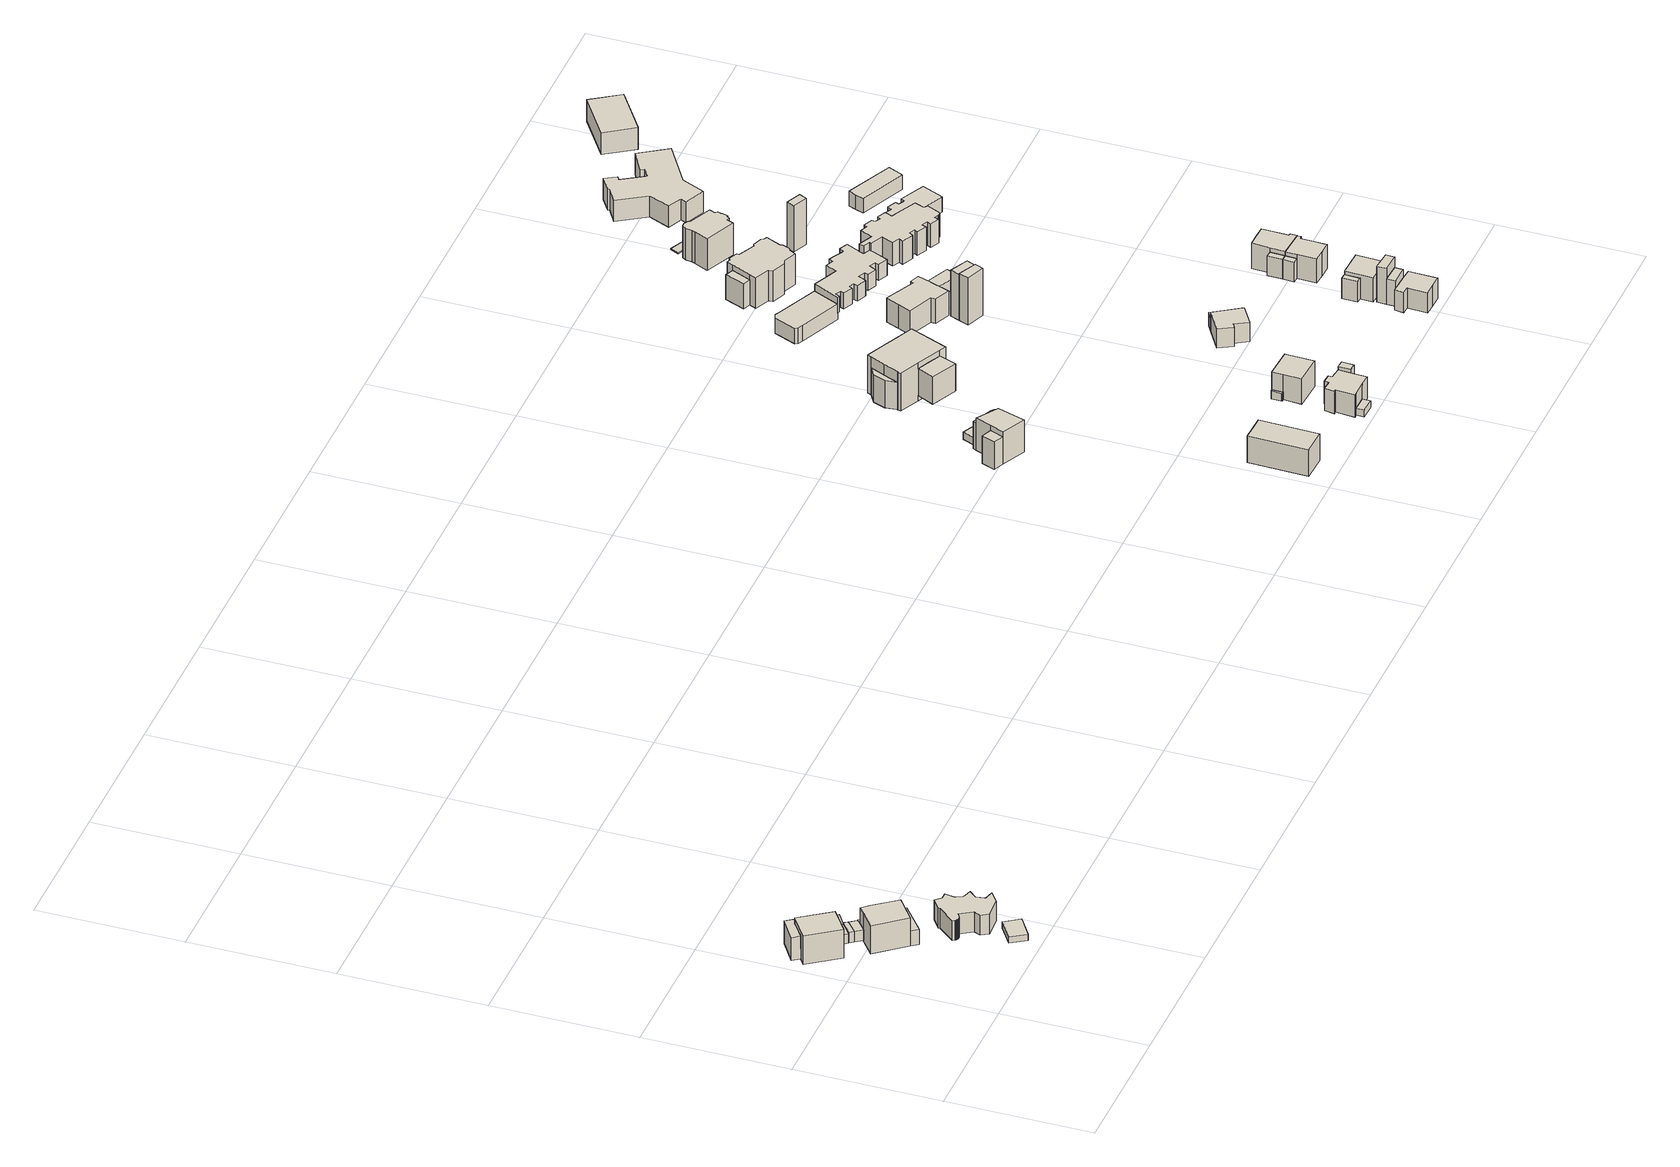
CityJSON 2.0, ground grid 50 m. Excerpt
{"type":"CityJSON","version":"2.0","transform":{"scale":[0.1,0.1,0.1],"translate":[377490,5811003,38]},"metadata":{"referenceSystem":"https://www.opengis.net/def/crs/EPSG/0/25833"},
"CityObjects":{
"building1":{"type":"Building","attributes":{"Gemeindeschluessel":"11000006","function":"31001_1010"},"address":[{"country":"Germany","locality":"Berlin","thoroughfareNumber":"8","thoroughfareName":"Hoiruper Straße"}],"children":["building1-1","building1-2","building1-3"]},
"building1-1":{"type":"BuildingPart","attributes":{"BezugspunktDach":"2200","measuredHeight":12.88,"storeysAboveGround":2},"parents":["building1"],"geometry":[{"type":"MultiSurface","lod":"1","boundaries":[[[0,1,2,3,4]],[[5,6,7,8,9]],[[10,11,12,13,9,4,3]],[[6,14,15,11,3,2],[16,17,18,19]],[[7,6,2,1]],[[8,7,1,0]],[[9,8,0,4]],[[5,13,12,11,10]],[[5,11,15,14]],[[18,17,16,19]]]}]},
"building1-2":{"type":"BuildingPart","attributes":{"BezugspunktDach":"2200","measuredHeight":10.09,"storeysAboveGround":2},"parents":["building1"],"geometry":[{"type":"Solid","lod":"1","boundaries":[[[[12,11,15,20,21,22]],[[23,24,14,5,13,25]],[[23,25,22,21]],[[24,23,21,20]],[[14,24,20,15]],[[5,14,5,11]],[[5,11,5,13]],[[25,13,12,22]],[[15,11,5,14]],[[13,5,11,12]]]]}]},
"building1-3":{"type":"BuildingPart","attributes":{"BezugspunktDach":"2200","measuredHeight":2.54,"storeysAboveGround":2},"parents":["building1"],"geometry":[{"type":"Solid","lod":"1","boundaries":[[[[18,26,27,19]],[[28,29,17,16]],[[28,16,19,27]],[[29,28,27,26]],[[17,29,26,18]],[[16,17,18,19]]]]}]},
"building2":{"type":"Building","attributes":{"Gemeindeschluessel":"11000006","BezugspunktDach":"2200","function":"51009_1610","measuredHeight":4.02,"storeysAboveGround":0},"address":[{"country":"Germany","locality":"Berlin"}],"geometry":[{"type":"Solid","lod":"1","boundaries":[[[[30,31,32,33]],[[34,35,36,37]],[[34,37,33,32]],[[35,34,32,31]],[[36,35,31,30]],[[37,36,30,33]]]]}]},
"building3":{"type":"Building","attributes":{"Gemeindeschluessel":"11000006","BezugspunktDach":"2200","function":"31001_2463","measuredHeight":4.36,"storeysAboveGround":1},"address":[{"country":"Germany","locality":"Berlin","thoroughfareNumber":"6A (1)","thoroughfareName":"Hoiruper Straße"}],"geometry":[{"type":"Solid","lod":"1","boundaries":[[[[38,39,40,41,42]],[[43,44,45,46,47]],[[43,47,42,41]],[[44,43,41,40]],[[45,44,40,39]],[[46,45,39,38]],[[47,46,38,42]]]]}]},
"building4":{"type":"Building","attributes":{"Gemeindeschluessel":"11000006","function":"31001_1010"},"address":[{"country":"Germany","locality":"Berlin","thoroughfareNumber":"6A","thoroughfareName":"Hoiruper Straße"}],"children":["building4-1","building4-2","building4-3"]},
"building4-1":{"type":"BuildingPart","attributes":{"BezugspunktDach":"2200","measuredHeight":12.98,"storeysAboveGround":2},"parents":["building4"],"geometry":[{"type":"MultiSurface","lod":"1","boundaries":[[[48,49,50,51,52,53,54]],[[55,56,57,58,59,60,61]],[[55,61,54,53]],[[56,55,53,52]],[[57,56,62,63,64,65,52,51]],[[58,57,51,50]],[[66,67,50,49]],[[68,66,49,48]],[[61,60,48,54]],[[65,64,63,62]],[[59,58,67,66]],[[69,60,59,66,68]]]}]},
"building4-2":{"type":"BuildingPart","attributes":{"BezugspunktDach":"2200","measuredHeight":4.08,"storeysAboveGround":2},"parents":["building4"],"geometry":[{"type":"Solid","lod":"1","boundaries":[[[[64,70,71,65]],[[72,73,63,62]],[[72,62,65,71]],[[73,72,71,70]],[[63,73,70,64]],[[63,64,65,62]]]]}]},
"building4-3":{"type":"BuildingPart","attributes":{"BezugspunktDach":"2200","measuredHeight":6.18,"storeysAboveGround":2},"parents":["building4"],"geometry":[{"type":"MultiSurface","lod":"1","boundaries":[[[74,75,76,67,66,68]],[[77,78,79,80,81,82]],[[77,82,68,60,59]],[[78,77,59,58]],[[79,78,67,76]],[[80,79,76,75]],[[81,80,75,74]],[[82,81,74,68]],[[59,60,68,66]],[[58,59,66,67]]]}]},
"building5":{"type":"Building","attributes":{"Gemeindeschluessel":"11000006","BezugspunktDach":"2200","function":"31001_2463","measuredHeight":4.27,"storeysAboveGround":1},"address":[{"country":"Germany","locality":"Berlin","thoroughfareNumber":"8 (1)","thoroughfareName":"Hoiruper Straße"}],"geometry":[{"type":"Solid","lod":"1","boundaries":[[[[83,84,85,86,87,88,89,90,91]],[[92,93,94,95,96,34,97,37,98]],[[92,98,91,90]],[[93,92,90,89]],[[94,93,89,88]],[[95,94,88,87]],[[96,95,87,86]],[[34,96,86,85]],[[97,34,85,84]],[[37,97,84,83]],[[98,37,83,91]]]]}]},
"building6":{"type":"Building","attributes":{"Gemeindeschluessel":"11000006","BezugspunktDach":"2200","function":"31001_2463","measuredHeight":2.31,"storeysAboveGround":0},"address":[{"country":"Germany","locality":"Berlin","thoroughfareNumber":"144 (1)","thoroughfareName":"Am Schlachtensee"}],"geometry":[{"type":"Solid","lod":"1","boundaries":[[[[99,100,101,102]],[[103,104,105,106]],[[103,106,102,101]],[[104,103,101,100]],[[105,104,100,99]],[[106,105,99,102]]]]}]},
"building7":{"type":"Building","attributes":{"Gemeindeschluessel":"11000006","BezugspunktDach":"2200","function":"31001_1010","measuredHeight":7.42,"storeysAboveGround":2},"address":[{"country":"Germany","locality":"Berlin","thoroughfareNumber":"144","thoroughfareName":"Am Schlachtensee"}],"geometry":[{"type":"Solid","lod":"1","boundaries":[[[[107,108,109,110,111,112,113,114,115,116,117,118,119,120,121,122,123,124,125,126,127,128,129,130,131]],[[132,133,134,135,136,137,138,139,140,141,142,143,144,145,146,147,148,149,150,151,152,153,154,155,156]],[[132,156,131,130]],[[133,132,130,129]],[[134,133,129,128]],[[135,134,128,127]],[[136,135,127,126]],[[137,136,126,125]],[[138,137,125,124]],[[139,138,124,123]],[[140,139,123,122]],[[141,140,122,121]],[[142,141,121,120]],[[143,142,120,119]],[[144,143,119,118]],[[145,144,118,117]],[[146,145,117,116]],[[147,146,116,115]],[[148,147,115,114]],[[149,148,114,113]],[[150,149,113,112]],[[151,150,112,111]],[[152,151,111,110]],[[153,152,110,109]],[[154,153,109,108]],[[155,154,108,107]],[[156,155,107,131]]]]}]},
"building8":{"type":"Building","attributes":{"Gemeindeschluessel":"11000006","BezugspunktDach":"2200","function":"31001_1010","measuredHeight":12.55,"storeysAboveGround":2},"address":[{"country":"Germany","locality":"Berlin","thoroughfareNumber":"11","thoroughfareName":"Ernst-Ring-Straße"}],"geometry":[{"type":"Solid","lod":"1","boundaries":[[[[157,158,159,160,161]],[[162,163,164,165,166]],[[162,166,161,160]],[[163,162,160,159]],[[164,163,159,158]],[[165,164,158,157]],[[166,165,157,161]]]]}]},
"building9":{"type":"Building","attributes":{"Gemeindeschluessel":"11000006","function":"31001_1010"},"address":[{"country":"Germany","locality":"Berlin","thoroughfareNumber":"136","thoroughfareName":"Am Schlachtensee"}],"children":["building9-1","building9-2","building9-3","building9-4"]},
"building9-1":{"type":"BuildingPart","attributes":{"BezugspunktDach":"2200","measuredHeight":14,"storeysAboveGround":2},"parents":["building9"],"geometry":[{"type":"MultiSurface","lod":"1","boundaries":[[[167,168,169,170,171,172]],[[173,174,175,176,177,178]],[[173,179,180,172,171]],[[174,173,171,170]],[[181,182,170,169]],[[183,181,175,169,168]],[[177,176,168,167]],[[178,177,167,172]],[[178,180,179,173]],[[175,174,182,181]],[[175,181,183,176]]]}]},
"building9-2":{"type":"BuildingPart","attributes":{"BezugspunktDach":"2200","measuredHeight":10.48,"storeysAboveGround":2},"parents":["building9"],"geometry":[{"type":"MultiSurface","lod":"1","boundaries":[[[184,185,186,187,188,182]],[[189,190,191,192,193,174]],[[189,174,182,188]],[[190,189,188,187]],[[191,190,187,186]],[[192,191,186,185]],[[193,192,185,184]],[[182,174,175,181]],[[193,184,181,175]]]}]},
"building9-3":{"type":"BuildingPart","attributes":{"BezugspunktDach":"2200","measuredHeight":10.48,"storeysAboveGround":2},"parents":["building9"],"geometry":[{"type":"MultiSurface","lod":"1","boundaries":[[[194,195,196,197,184,181,183]],[[175,193,198,199,200,201,176]],[[198,193,184,197]],[[199,198,197,196]],[[200,199,196,195]],[[201,200,195,194]],[[176,201,194,183]],[[176,202,183,181,175]],[[193,175,181,184,203]]]}]},
"building9-4":{"type":"BuildingPart","attributes":{"BezugspunktDach":"2200","measuredHeight":10.48,"storeysAboveGround":2},"parents":["building9"],"geometry":[{"type":"Solid","lod":"1","boundaries":[[[[180,179,204,205]],[[206,173,178,207]],[[206,207,205,204]],[[173,206,204,179]],[[207,178,180,205]],[[178,173,179,180]]]]}]},
"building10":{"type":"Building","attributes":{"Gemeindeschluessel":"11000006","BezugspunktDach":"2200","function":"31001_2463","measuredHeight":2.68,"storeysAboveGround":1},"address":[{"country":"Germany","locality":"Berlin","thoroughfareNumber":"136 (1)","thoroughfareName":"Am Schlachtensee"}],"geometry":[{"type":"Solid","lod":"1","boundaries":[[[[208,209,210,211]],[[212,213,214,215]],[[212,215,211,210]],[[213,212,210,209]],[[214,213,209,208]],[[215,214,208,211]]]]}]},
"building11":{"type":"Building","attributes":{"Gemeindeschluessel":"11000006","BezugspunktDach":"2200","function":"31001_2463","measuredHeight":2.59,"storeysAboveGround":1},"address":[{"country":"Germany","locality":"Berlin","thoroughfareNumber":"12 (1)","thoroughfareName":"Ernst-Ring-Straße"}],"geometry":[{"type":"Solid","lod":"1","boundaries":[[[[216,217,218,219]],[[220,221,222,223]],[[220,223,219,218]],[[221,220,218,217]],[[222,221,217,216]],[[223,222,216,219]]]]}]},
"building12":{"type":"Building","attributes":{"Gemeindeschluessel":"11000006","function":"31001_1010"},"address":[{"country":"Germany","locality":"Berlin","thoroughfareNumber":"12","thoroughfareName":"Ernst-Ring-Straße"}],"children":["building12-1","building12-2"]},
"building12-1":{"type":"BuildingPart","attributes":{"BezugspunktDach":"2200","measuredHeight":11.18,"storeysAboveGround":2},"parents":["building12"],"geometry":[{"type":"MultiSurface","lod":"1","boundaries":[[[224,225,226,227,228,229,230,231,232,233,234,235,236,237,238]],[[239,240,241,242,243,244,245,246,247,248,249,250,251,252,253]],[[239,253,238,237]],[[240,239,237,236]],[[241,240,236,235]],[[242,241,235,234]],[[243,242,234,233]],[[244,243,233,232]],[[245,244,232,231]],[[246,245,231,254,255]],[[247,246,230,255,256]],[[248,247,229,228]],[[249,248,228,227]],[[250,249,227,226]],[[251,250,226,225]],[[252,251,225,224]],[[253,252,224,238]],[[255,254,231,230]],[[256,255,230,229]]]}]},
"building12-2":{"type":"BuildingPart","attributes":{"BezugspunktDach":"2200","measuredHeight":8.97,"storeysAboveGround":2},"parents":["building12"],"geometry":[{"type":"MultiSurface","lod":"1","boundaries":[[[257,258,259,260]],[[254,261,262,256]],[[231,230,229,256,260,259]],[[261,254,259,258]],[[262,261,258,257]],[[256,262,257,260]],[[254,255,230,231]],[[256,229,230,255]]]}]},
"building13":{"type":"Building","attributes":{"Gemeindeschluessel":"11000006","function":"31001_1010"},"address":[{"country":"Germany","locality":"Berlin","thoroughfareNumber":"134","thoroughfareName":"Am Schlachtensee"}],"children":["building13-1","building13-2","building13-3"]},
"building13-1":{"type":"BuildingPart","attributes":{"BezugspunktDach":"2200","measuredHeight":18.27,"storeysAboveGround":2},"parents":["building13"],"geometry":[{"type":"MultiSurface","lod":"1","boundaries":[[[263,264,265,266,267,268,269,270,271,272,273,274,275]],[[276,277,278,279,280,281,282,283,284,285,286,287,288]],[[276,288,275,274]],[[289,290,274,273]],[[291,289,273,272]],[[279,292,291,278,272,271]],[[280,279,271,270]],[[281,280,270,269]],[[282,281,269,268]],[[283,282,268,267]],[[284,283,267,266]],[[285,284,266,265]],[[286,285,265,264]],[[293,294,295,296,297,298,287,286,264,263]],[[288,287,263,275]],[[277,276,290,289]],[[278,277,289,291]],[[299,278,291,292,279]],[[298,297,294,293]],[[297,296,295,294]]]}]},
"building13-2":{"type":"BuildingPart","attributes":{"BezugspunktDach":"2200","measuredHeight":11.61,"storeysAboveGround":2},"parents":["building13"],"geometry":[{"type":"Solid","lod":"1","boundaries":[[[[300,295,294,293,301]],[[298,297,296,302,303]],[[298,303,301,293]],[[302,296,295,300]],[[303,302,300,301]],[[297,298,293,294]],[[296,297,294,295]]]]}]},
"building13-3":{"type":"BuildingPart","attributes":{"BezugspunktDach":"2200","measuredHeight":10.3,"storeysAboveGround":2},"parents":["building13"],"geometry":[{"type":"MultiSurface","lod":"1","boundaries":[[[304,290,289,292,305,306]],[[307,279,277,276,308,309]],[[307,309,306,305]],[[279,307,305,292]],[[308,276,290,304]],[[309,308,304,306]],[[278,291,289,277,310]],[[292,291,278,279]],[[276,277,289,290,311]]]}]},
"building14":{"type":"Building","attributes":{"Gemeindeschluessel":"11000006","function":"31001_1010"},"address":[{"country":"Germany","locality":"Berlin","thoroughfareNumber":"14","thoroughfareName":"Ernst-Ring-Straße"}],"children":["building14-1","building14-2","building14-3"]},
"building14-1":{"type":"BuildingPart","attributes":{"BezugspunktDach":"2200","measuredHeight":11.37,"storeysAboveGround":2},"parents":["building14"],"geometry":[{"type":"MultiSurface","lod":"1","boundaries":[[[312,313,314,315,316,317,318]],[[319,320,321,322,323,324,325]],[[319,325,318,317]],[[326,327,328,317,316]],[[321,320,316,315]],[[329,330,331,332,322,321,315,314]],[[333,329,332,334,323,322,314,313]],[[324,323,313,312]],[[325,324,312,318]],[[320,319,328,327,326]],[[332,331,330,329]],[[334,332,329,333]]]}]},
"building14-2":{"type":"BuildingPart","attributes":{"BezugspunktDach":"2200","measuredHeight":3,"storeysAboveGround":2},"parents":["building14"],"geometry":[{"type":"Solid","lod":"1","boundaries":[[[[335,336,328,327,337,338,339,340]],[[341,342,343,344,345,346,347,348]],[[341,348,340,339]],[[342,341,339,338]],[[343,342,338,337]],[[344,343,337,327]],[[345,344,327,320,319,328]],[[346,345,328,336]],[[347,346,336,335]],[[348,347,335,340]],[[328,319,320,327]]]]}]},
"building14-3":{"type":"BuildingPart","attributes":{"BezugspunktDach":"2200","measuredHeight":4.08,"storeysAboveGround":2},"parents":["building14"],"geometry":[{"type":"MultiSurface","lod":"1","boundaries":[[[349,350,330,333]],[[331,351,352,334]],[[351,331,330,350]],[[352,351,350,349]],[[334,352,349,333]],[[331,332,329,330]],[[334,333,329,332]]]}]},
"building15":{"type":"Building","attributes":{"Gemeindeschluessel":"11000006","BezugspunktDach":"2200","function":"31001_1000","measuredHeight":3.9,"storeysAboveGround":1},"address":[{"country":"Germany","locality":"Berlin","thoroughfareNumber":"134 (2)","thoroughfareName":"Am Schlachtensee"}],"geometry":[{"type":"Solid","lod":"1","boundaries":[[[[353,354,355,356]],[[357,358,359,360]],[[357,360,356,355]],[[358,357,355,354]],[[359,358,354,353]],[[360,359,353,356]]]]}]},
"building16":{"type":"Building","attributes":{"Gemeindeschluessel":"11000006","function":"31001_1010"},"address":[{"country":"Germany","locality":"Berlin","thoroughfareNumber":"21","thoroughfareName":"Altvaterstraße"}],"children":["building16-1","building16-2"]},
"building16-1":{"type":"BuildingPart","attributes":{"BezugspunktDach":"2200","measuredHeight":7.33,"storeysAboveGround":2},"parents":["building16"],"geometry":[{"type":"MultiSurface","lod":"1","boundaries":[[[361,362,363,364,365,366,367]],[[368,369,370,371,372,373,374]],[[368,374,367,366]],[[369,375,376,377,366,365]],[[370,369,365,364]],[[371,370,364,363]],[[372,371,363,362]],[[373,372,362,361]],[[374,373,361,367]],[[368,377,376,375,369]]]}]},
"building16-2":{"type":"BuildingPart","attributes":{"BezugspunktDach":"2200","measuredHeight":6.33,"storeysAboveGround":2},"parents":["building16"],"geometry":[{"type":"MultiSurface","lod":"1","boundaries":[[[375,378,379,380,376]],[[381,382,383,384,385]],[[381,385,376,380]],[[382,381,380,379]],[[383,382,379,378]],[[384,383,378,375]],[[385,384,369,368,376]],[[375,376,368,369]]]}]},
"building17":{"type":"Building","attributes":{"Gemeindeschluessel":"11000006","BezugspunktDach":"2200","function":"31001_2463","measuredHeight":18.34,"storeysAboveGround":1},"address":[{"country":"Germany","locality":"Berlin","thoroughfareNumber":"134 (1)","thoroughfareName":"Am Schlachtensee"}],"geometry":[{"type":"Solid","lod":"1","boundaries":[[[[386,387,388,389,390]],[[391,392,393,394,395]],[[391,395,390,389]],[[392,391,389,388]],[[393,392,388,387]],[[394,393,387,386]],[[395,394,386,390]]]]}]},
"building18":{"type":"Building","attributes":{"Gemeindeschluessel":"11000006","BezugspunktDach":"2200","function":"31001_2463","measuredHeight":19.04,"storeysAboveGround":1},"address":[{"country":"Germany","locality":"Berlin","thoroughfareNumber":"132 (1)","thoroughfareName":"Am Schlachtensee"}],"geometry":[{"type":"Solid","lod":"1","boundaries":[[[[396,397,398,399]],[[400,401,392,391]],[[400,391,399,398]],[[401,400,398,397]],[[392,401,397,396]],[[391,392,396,399]]]]}]},
"building19":{"type":"Building","attributes":{"Gemeindeschluessel":"11000006","BezugspunktDach":"2200","function":"51009_1610","measuredHeight":10.13,"storeysAboveGround":0},"address":[{"country":"Germany","locality":"Berlin"}],"geometry":[{"type":"Solid","lod":"1","boundaries":[[[[402,403,404,405]],[[406,407,408,409]],[[406,409,405,404]],[[407,406,404,403]],[[408,407,403,402]],[[409,408,402,405]]]]}]},
"building20":{"type":"Building","attributes":{"Gemeindeschluessel":"11000006","function":"31001_1010"},"address":[{"country":"Germany","locality":"Berlin","thoroughfareNumber":"132","thoroughfareName":"Am Schlachtensee"}],"children":["building20-1","building20-2"]},
"building20-1":{"type":"BuildingPart","attributes":{"BezugspunktDach":"2200","measuredHeight":11.33,"storeysAboveGround":2},"parents":["building20"],"geometry":[{"type":"MultiSurface","lod":"1","boundaries":[[[410,411,412,413,414,415,416,417,418,419,420]],[[421,422,423,424,425,426,427,428,429,430,431]],[[421,431,420,419]],[[422,421,419,418]],[[423,422,418,417]],[[424,423,417,416]],[[425,424,416,415]],[[426,425,432,433,434,435,415,414],[433,436,437,434]],[[427,426,414,413]],[[428,427,413,412]],[[429,428,412,411]],[[430,429,411,410]],[[431,430,410,420]],[[437,436,433,434]],[[435,434,433,432]]]}]},
"building20-2":{"type":"BuildingPart","attributes":{"BezugspunktDach":"2200","measuredHeight":4.51,"storeysAboveGround":2},"parents":["building20"],"geometry":[{"type":"MultiSurface","lod":"1","boundaries":[[[438,439,440,435,434,437]],[[433,432,441,442,443,436]],[[441,432,435,440]],[[442,441,440,439]],[[443,442,439,438]],[[436,443,438,437]],[[433,436,444,437,434]],[[433,434,435,432]]]}]},
"building21":{"type":"Building","attributes":{"Gemeindeschluessel":"11000006","BezugspunktDach":"2200","function":"31001_1022","measuredHeight":11.64,"storeysAboveGround":3},"address":[{"country":"Germany","locality":"Berlin","thoroughfareNumber":"130 (1)","thoroughfareName":"Am Schlachtensee"}],"geometry":[{"type":"Solid","lod":"1","boundaries":[[[[445,446,447,448,449,450,451,452,453,454,455,456,457,458,459,460,461,462,463,464,465,466]],[[467,468,469,470,471,472,473,474,475,476,477,478,479,480,481,482,483,484,485,486,487,488]],[[467,488,466,465]],[[468,467,465,464]],[[469,468,464,463]],[[470,469,463,462]],[[471,470,462,461]],[[472,471,461,460]],[[473,472,460,459]],[[474,473,459,458]],[[475,474,458,457]],[[476,475,457,456]],[[477,476,456,455]],[[478,477,455,454]],[[479,478,454,453]],[[480,479,453,452]],[[481,480,452,451]],[[482,481,451,450]],[[483,482,450,449]],[[484,483,449,448]],[[485,484,448,447]],[[486,485,447,446]],[[487,486,446,445]],[[488,487,445,466]]]]}]},
"building22":{"type":"Building","attributes":{"Gemeindeschluessel":"11000006","BezugspunktDach":"2200","function":"31001_1010","measuredHeight":10.48,"storeysAboveGround":2},"address":[{"country":"Germany","locality":"Berlin","thoroughfareNumber":"8","thoroughfareName":"Rolandstraße"}],"geometry":[{"type":"Solid","lod":"1","boundaries":[[[[489,490,491,492,493,494,495,496]],[[497,498,499,500,501,502,503,504]],[[497,504,496,495]],[[498,497,495,494]],[[499,498,494,493]],[[500,499,493,492]],[[501,500,492,491]],[[502,501,491,490]],[[503,502,490,489]],[[504,503,489,496]]]]}]},
"building23":{"type":"Building","attributes":{"Gemeindeschluessel":"11000006","BezugspunktDach":"2200","function":"31001_2463","measuredHeight":9.69,"storeysAboveGround":1},"address":[{"country":"Germany","locality":"Berlin","thoroughfareNumber":"8 (1)","thoroughfareName":"Rolandstraße"}],"geometry":[{"type":"Solid","lod":"1","boundaries":[[[[505,506,507,508]],[[509,510,511,512]],[[509,512,508,507]],[[510,509,507,506]],[[511,510,506,505]],[[512,511,505,508]]]]}]},
"building24":{"type":"Building","attributes":{"Gemeindeschluessel":"11000006","BezugspunktDach":"2200","function":"31001_2463","measuredHeight":13.68,"storeysAboveGround":1},"address":[{"country":"Germany","locality":"Berlin","thoroughfareNumber":"10 (1)","thoroughfareName":"Rolandstraße"}],"geometry":[{"type":"Solid","lod":"1","boundaries":[[[[513,514,515,516]],[[517,518,510,509]],[[517,509,516,515]],[[518,517,515,514]],[[510,518,514,513]],[[509,510,513,516]]]]}]},
"building25":{"type":"Building","attributes":{"Gemeindeschluessel":"11000006","function":"31001_1010"},"address":[{"country":"Germany","locality":"Berlin","thoroughfareNumber":"10","thoroughfareName":"Rolandstraße"}],"children":["building25-1","building25-2"]},
"building25-1":{"type":"BuildingPart","attributes":{"BezugspunktDach":"2200","measuredHeight":10.5,"storeysAboveGround":2},"parents":["building25"],"geometry":[{"type":"MultiSurface","lod":"1","boundaries":[[[519,520,521,522]],[[523,524,525,526]],[[523,527,528,529,526,522,521]],[[524,523,521,520]],[[525,524,520,519]],[[526,525,519,522]],[[527,523,529,528]]]}]},
"building25-2":{"type":"BuildingPart","attributes":{"BezugspunktDach":"2200","measuredHeight":7.89,"storeysAboveGround":2},"parents":["building25"],"geometry":[{"type":"Solid","lod":"1","boundaries":[[[[528,527,530,531]],[[532,523,529,533]],[[532,533,531,530]],[[523,532,530,527]],[[533,529,528,531]],[[529,523,527,528]]]]}]},
"building26":{"type":"Building","attributes":{"Gemeindeschluessel":"11000006","function":"31001_1022"},"address":[{"country":"Germany","locality":"Berlin","thoroughfareNumber":"130A","thoroughfareName":"Am Schlachtensee"}],"children":["building26-1","building26-2","building26-3","building26-4"]},
"building26-1":{"type":"BuildingPart","attributes":{"BezugspunktDach":"2200","measuredHeight":8.89,"storeysAboveGround":3},"parents":["building26"],"geometry":[{"type":"MultiSurface","lod":"1","boundaries":[[[534,535,536,537,538,539,540,541,542,543,544,545,546,547,548,549,550,551,552,553,554,555,556,557,558,559,560,561,562,563,564,565,566,567,568,569,570,571,572,573,574]],[[575,576,577,578,579,580,581,582,583,584,585,586,587,588,589,590,591,592,593,594,595,596,597,598,599,600,601,602,603,604,605,606,607,608,609,610,611,612,613,614,615]],[[575,615,616,617,618,619,574,573]],[[576,575,573,572]],[[577,576,572,571]],[[578,577,571,570]],[[579,578,570,569]],[[580,579,569,568]],[[581,580,568,567]],[[582,581,567,566]],[[583,582,566,565]],[[584,583,565,564]],[[585,584,564,563]],[[586,585,563,562]],[[620,621,562,561]],[[587,586,622,623]],[[624,620,561,560]],[[588,587,625,623,626]],[[589,588,560,559]],[[590,589,559,558]],[[591,590,558,557]],[[592,591,557,556]],[[593,592,556,555]],[[594,593,555,554]],[[595,594,554,553]],[[596,595,553,552]],[[597,596,552,551]],[[598,597,551,550]],[[599,598,550,549]],[[600,599,549,548]],[[601,600,548,547]],[[602,601,547,546]],[[603,602,546,545]],[[604,603,545,544]],[[605,604,544,543]],[[606,605,543,542]],[[607,606,542,541]],[[608,607,541,540]],[[609,608,540,539]],[[610,609,539,538]],[[611,610,538,537]],[[612,611,537,536]],[[613,612,536,535]],[[627,628,629,535,534]],[[614,613,630,631]],[[619,627,632,534,574]],[[615,614,631,616]],[[619,618,617,616]],[[623,622,621,620]],[[626,623,625,620,624]],[[631,630,629,628,627]],[[616,631,632,627,619]]]}]},
"building26-2":{"type":"BuildingPart","attributes":{"BezugspunktDach":"2200","measuredHeight":6,"storeysAboveGround":3},"parents":["building26"],"geometry":[{"type":"MultiSurface","lod":"1","boundaries":[[[633,634,635,636,637,638,639,640,641,642,643,644,645,646,647,648,649,628,627,619,618,650,651,652,653,654,655,656,657,658]],[[659,660,661,662,663,664,665,666,617,616,631,630,667,668,669,670,671,672,673,674,675,676,677,678,679,680,681,682,683,684]],[[659,685,686,658,657]],[[660,659,657,656]],[[661,660,656,655]],[[662,661,655,654]],[[663,662,654,653]],[[664,663,653,652]],[[665,664,652,651]],[[666,665,651,650]],[[617,666,650,618]],[[667,630,628,649]],[[668,667,649,648]],[[669,668,648,647]],[[670,669,647,646]],[[671,670,646,645]],[[672,671,645,644]],[[673,672,644,643]],[[674,673,643,642]],[[675,674,642,641]],[[676,675,641,640]],[[677,676,640,639]],[[678,677,639,638]],[[679,678,638,637]],[[680,679,637,636]],[[681,680,636,635]],[[682,681,635,634]],[[683,682,634,633]],[[684,683,633,658]],[[684,686,685,659]],[[616,617,618,619]],[[616,619,627,631]],[[630,631,627,628]]]}]},
"building26-3":{"type":"BuildingPart","attributes":{"BezugspunktDach":"2200","measuredHeight":5.83,"storeysAboveGround":3},"parents":["building26"],"geometry":[{"type":"MultiSurface","lod":"1","boundaries":[[[687,688,686,685,689,690,691,692]],[[693,694,695,696,697,698,699,700]],[[693,700,692,691]],[[694,693,691,690]],[[695,694,690,689]],[[696,695,689,685]],[[697,696,685,659,684]],[[698,697,686,688]],[[699,698,688,687]],[[700,699,687,692]],[[684,659,685,686]]]}]},
"building26-4":{"type":"BuildingPart","attributes":{"BezugspunktDach":"2200","measuredHeight":5.87,"storeysAboveGround":3},"parents":["building26"],"geometry":[{"type":"Solid","lod":"1","boundaries":[[[[620,624,701,702,703,704,705,706,707,708,709,710,621]],[[711,712,713,714,715,716,717,718,719,720,626,623,622]],[[711,622,621,710]],[[712,711,710,709]],[[713,712,709,708]],[[714,713,708,707]],[[715,714,707,706]],[[716,715,706,705]],[[717,716,705,704]],[[718,717,704,703]],[[719,718,703,702]],[[720,719,702,701]],[[626,720,701,624]],[[623,626,624,620]],[[622,623,620,621]]]]}]},
"building27":{"type":"Building","attributes":{"Gemeindeschluessel":"11000006","BezugspunktDach":"2200","function":"31001_1010","measuredHeight":13.26,"storeysAboveGround":2},"address":[{"country":"Germany","locality":"Berlin","thoroughfareNumber":"126","thoroughfareName":"Am Schlachtensee"}],"geometry":[{"type":"Solid","lod":"1","boundaries":[[[[721,722,723,724,725,726,727,728,729,730,731,732,733,734,735,736,737,738,739]],[[740,741,742,743,744,745,746,747,748,749,750,751,752,753,754,755,756,757,758]],[[740,758,739,738]],[[741,740,738,737]],[[742,741,737,736]],[[743,742,736,735]],[[744,743,735,734]],[[745,744,734,733]],[[746,745,733,732]],[[747,746,732,731]],[[748,747,731,730]],[[749,748,730,729]],[[750,749,729,728]],[[751,750,728,727]],[[752,751,727,726]],[[753,752,726,725]],[[754,753,725,724]],[[755,754,724,723]],[[756,755,723,722]],[[757,756,722,721]],[[758,757,721,739]]]]}]},
"building28":{"type":"Building","attributes":{"Gemeindeschluessel":"11000006","function":"31001_1010"},"address":[{"country":"Germany","locality":"Berlin","thoroughfareNumber":"12","thoroughfareName":"Rolandstraße"}],"children":["building28-1","building28-2"]},
"building28-1":{"type":"BuildingPart","attributes":{"BezugspunktDach":"2200","measuredHeight":11.46,"storeysAboveGround":2},"parents":["building28"],"geometry":[{"type":"MultiSurface","lod":"1","boundaries":[[[759,760,761,762,763,764,765,766,767]],[[768,769,770,771,772,773,774,775,776]],[[768,776,767,766]],[[777,778,766,765]],[[769,768,779,780,781]],[[770,769,765,764]],[[771,770,764,763]],[[772,771,763,762]],[[773,772,762,761]],[[774,773,761,760]],[[775,774,760,759]],[[776,775,759,767]],[[781,780,779,778,777]]]}]},
"building28-2":{"type":"BuildingPart","attributes":{"BezugspunktDach":"2200","measuredHeight":7.39,"storeysAboveGround":2},"parents":["building28"],"geometry":[{"type":"Solid","lod":"1","boundaries":[[[[778,777,782,783]],[[784,781,780,785]],[[784,785,783,782]],[[781,784,782,777]],[[785,780,778,783]],[[780,781,777,778]]]]}]},
"building29":{"type":"Building","attributes":{"Gemeindeschluessel":"11000006","function":"31001_1010"},"address":[{"country":"Germany","locality":"Berlin","thoroughfareNumber":"14","thoroughfareName":"Rolandstraße"}],"children":["building29-1","building29-2"]},
"building29-1":{"type":"BuildingPart","attributes":{"BezugspunktDach":"2200","measuredHeight":11.66,"storeysAboveGround":2},"parents":["building29"],"geometry":[{"type":"MultiSurface","lod":"1","boundaries":[[[786,787,788,789,790,791,792,793,794,795]],[[796,797,798,799,800,801,802,803,804,805]],[[806,777,807,795,794]],[[796,805,781,808,806]],[[797,796,794,793]],[[798,797,793,792]],[[799,798,792,791]],[[800,799,791,790]],[[801,800,790,789]],[[802,801,789,788]],[[803,802,788,787]],[[804,803,787,786]],[[805,804,786,795]],[[808,781,807,777,806]]]}]},
"building29-2":{"type":"BuildingPart","attributes":{"BezugspunktDach":"2200","measuredHeight":7.4,"storeysAboveGround":2},"parents":["building29"],"geometry":[{"type":"Solid","lod":"1","boundaries":[[[[777,806,809,782]],[[810,808,781,784]],[[810,784,782,809]],[[808,810,809,806]],[[784,781,777,782]],[[781,808,806,777]]]]}]},
"building30":{"type":"Building","attributes":{"Gemeindeschluessel":"11000006","BezugspunktDach":"2200","function":"31001_2460","measuredHeight":0.314,"storeysAboveGround":1},"address":[{"country":"Germany","locality":"Berlin","thoroughfareNumber":"126 (1)","thoroughfareName":"Am Schlachtensee"}],"geometry":[{"type":"Solid","lod":"1","boundaries":[[[[811,812,813,814]],[[815,816,817,818]],[[815,818,814,813]],[[816,815,813,812]],[[817,816,812,811]],[[818,817,811,814]]]]}]},
"building31":{"type":"Building","attributes":{"Gemeindeschluessel":"11000006","BezugspunktDach":"2200","function":"31001_2463","measuredHeight":17.51,"storeysAboveGround":1},"address":[{"country":"Germany","locality":"Berlin","thoroughfareNumber":"130 (2)","thoroughfareName":"Am Schlachtensee"}],"geometry":[{"type":"Solid","lod":"1","boundaries":[[[[819,820,821,822]],[[823,824,825,826]],[[823,826,822,821]],[[824,823,821,820]],[[825,824,820,819]],[[826,825,819,822]]]]}]},
"building32":{"type":"Building","attributes":{"Gemeindeschluessel":"11000006","BezugspunktDach":"2200","function":"51009_1610","measuredHeight":3.21,"storeysAboveGround":0},"address":[{"country":"Germany","locality":"Berlin"}],"geometry":[{"type":"Solid","lod":"1","boundaries":[[[[827,828,829,830]],[[626,720,831,832]],[[626,832,830,829]],[[720,626,829,828]],[[831,720,828,827]],[[832,831,827,830]]]]}]},
"building33":{"type":"Building","attributes":{"Gemeindeschluessel":"11000006","BezugspunktDach":"2200","function":"31001_1010","measuredHeight":7.94,"storeysAboveGround":3},"address":[{"country":"Germany","locality":"Berlin","thoroughfareNumber":"124B","thoroughfareName":"Am Schlachtensee"}],"geometry":[{"type":"Solid","lod":"1","boundaries":[[[[833,834,835,836,837,838,839,840,841,842,843,844,845,846,847,848,849]],[[850,851,852,853,854,855,856,857,858,859,860,861,862,863,864,865,866]],[[850,866,849,848]],[[851,850,848,847]],[[852,851,847,846]],[[853,852,846,845]],[[854,853,845,844]],[[855,854,844,843]],[[856,855,843,842]],[[857,856,842,841]],[[858,857,841,840]],[[859,858,840,839]],[[860,859,839,838]],[[861,860,838,837]],[[862,861,837,836]],[[863,862,836,835]],[[864,863,835,834]],[[865,864,834,833]],[[866,865,833,849]]]]}]},
"building34":{"type":"Building","attributes":{"Gemeindeschluessel":"11000006","BezugspunktDach":"2200","function":"31001_2020","measuredHeight":6.54,"storeysAboveGround":1},"address":[{"country":"Germany","locality":"Berlin","thoroughfareNumber":"130","thoroughfareName":"Am Schlachtensee"}],"geometry":[{"type":"Solid","lod":"1","boundaries":[[[[867,868,869,870,871]],[[872,873,874,875,876]],[[872,876,871,870]],[[873,872,870,869]],[[874,873,869,868]],[[875,874,868,867]],[[876,875,867,871]]]]}]},
"building35":{"type":"Building","attributes":{"Gemeindeschluessel":"11000006","BezugspunktDach":"2200","function":"31001_1010","measuredHeight":10.35,"storeysAboveGround":2},"address":[{"country":"Germany","locality":"Berlin","thoroughfareNumber":"44, 46","thoroughfareName":"Marinesteig"}],"geometry":[{"type":"Solid","lod":"1","boundaries":[[[[877,878,879,880,881]],[[882,883,884,885,886]],[[882,886,881,880]],[[883,882,880,879]],[[884,883,879,878]],[[885,884,878,877]],[[886,885,877,881]]]]}]}
},
"vertices":[
[82,540,138],[134,577,138],[163,598,138],[89,704,138],[7,646,138],[89,704,29],[163,598,29],[134,577,29],[82,540,29],[7,646,29],[89,704,67],[89,704,116],[32,664,116],[32,664,29],[92,699,29],[92,699,116],[142,628,39],[163,598,39],[163,598,65],[142,628,65],
[111,712,116],[92,739,116],[14,688,116],[92,739,29],[111,712,29],[14,688,29],
[181,610,65],[160,641,65],[160,641,39],[181,610,39],
[166,535,76],[207,571,76],[198,583,76],[154,550,76],[198,583,36],[207,571,36],[166,535,36],[154,550,36],
[185,512,75],[211,533,75],[227,546,75],[207,571,75],[166,535,75],[207,571,35],[227,546,35],[211,533,35],[185,512,35],[166,535,35],
[213,368,136],[294,429,136],[289,436,136],[234,508,136],[211,533,136],[185,512,136],[131,469,136],[185,512,30],[211,533,30],[234,508,30],[289,436,30],[294,429,30],[213,368,30],[131,469,30],[211,533,36],[234,508,36],[234,508,76],[211,533,76],[294,429,86],[289,436,86],[213,368,86],[213,368,80],
[248,520,76],[227,546,76],[227,546,36],[248,520,36],
[230,344,86],[326,420,86],[304,449,86],[294,429,29],[289,436,29],[304,449,29],[326,420,29],[230,344,29],[213,368,29],
[154,550,71],[197,583,71],[198,583,71],[242,612,71],[226,637,71],[181,610,71],[179,609,71],[163,598,71],[134,577,71],[163,598,36],[179,609,36],[181,610,36],[226,637,36],[242,612,36],[197,583,36],[134,577,36],
[401,48,25],[474,95,25],[438,147,25],[368,100,25],[438,147,2],[474,95,2],[401,48,2],[368,100,2],
[316,257,85],[318,254,85],[322,252,85],[325,250,85],[329,250,85],[333,250,85],[337,252,85],[340,254,85],[351,260,85],[378,217,85],[368,194,85],[384,168,85],[456,172,85],[494,201,85],[461,209,85],[456,242,85],[477,267,85],[447,276,85],[433,303,85],[439,336,85],[416,336,85],[397,356,85],[360,329,85],[360,323,85],[311,265,85],[360,323,10],[360,329,10],[397,356,10],[416,336,10],[439,336,10],[433,303,10],[447,276,10],[477,267,10],[456,242,10],[461,209,10],[494,201,10],[456,172,10],[384,168,10],[368,194,10],[378,217,10],[351,260,10],[340,254,10],[337,252,10],[333,250,10],[329,250,10],[325,250,10],[322,252,10],[318,254,10],[316,257,10],[311,265,10],
[3083,61,138],[3089,266,138],[3042,267,138],[2995,269,138],[2990,64,138],[2995,269,38],[3042,267,38],[3089,266,38],[3083,61,38],[2990,64,38],
[2857,954,125],[2859,960,125],[2888,1051,125],[2815,1098,125],[2793,1041,125],[2774,993,125],[2793,1041,3],[2815,1098,3],[2888,1051,3],[2859,960,3],[2857,954,3],[2774,993,3],[2793,1041,107],[2774,993,107],[2888,1051,107],[2815,1098,107],[2859,960,107],
[2895,1047,107],[2902,1069,107],[2893,1076,107],[2830,1104,107],[2820,1109,107],[2820,1109,3],[2830,1104,3],[2893,1076,3],[2902,1069,3],[2895,1047,3],
[2876,961,107],[2887,986,107],[2882,999,107],[2902,1042,107],[2902,1042,3],[2882,999,3],[2887,986,3],[2876,961,3],[2859,960,59],[2895,1047,42],
[2756,1056,107],[2737,1010,107],[2756,1056,3],[2737,1010,3],
[2893,1076,34],[2915,1124,34],[2852,1153,34],[2830,1104,34],[2852,1153,7],[2915,1124,7],[2893,1076,7],[2830,1104,7],
[3400,9,65],[3402,37,65],[3347,38,65],[3346,11,65],[3347,38,39],[3402,37,39],[3400,9,39],[3346,11,39],
[3343,105,121],[3338,38,121],[3347,38,121],[3402,37,121],[3443,36,121],[3445,92,121],[3448,132,121],[3448,134,121],[3406,138,121],[3407,151,121],[3376,153,121],[3373,137,121],[3345,139,121],[3339,139,121],[3334,104,121],[3339,139,37],[3345,139,37],[3373,137,37],[3376,153,37],[3407,151,37],[3406,138,37],[3448,134,37],[3448,132,37],[3445,92,37],[3443,36,37],[3402,37,37],[3347,38,37],[3338,38,37],[3343,105,37],[3334,104,37],[3448,134,44],[3448,132,44],[3445,92,44],
[3472,90,134],[3474,132,134],[3448,134,134],[3445,92,134],[3474,132,44],[3472,90,44],
[2996,1355,151],[3083,1315,151],[3106,1304,151],[3162,1437,151],[3100,1464,151],[3055,1485,151],[2990,1514,151],[2983,1517,151],[2977,1503,151],[2954,1452,151],[2930,1397,151],[2929,1397,151],[2926,1387,151],[2929,1397,8],[2930,1397,8],[2954,1452,8],[2977,1503,8],[2983,1517,8],[2990,1514,8],[3055,1485,8],[3100,1464,8],[3162,1437,8],[3106,1304,8],[3083,1315,8],[2996,1355,8],[2926,1387,8],[2930,1397,111],[2929,1397,111],[2954,1452,111],[2977,1503,111],[2996,1355,131],[3039,1335,131],[3083,1315,131],[3083,1315,28],[3039,1335,28],[2996,1355,28],[2976,1502,8],
[3059,1254,131],[2968,1296,131],[3059,1254,28],[2968,1296,28],
[2930,1398,111],[2942,1481,111],[2926,1439,111],[2942,1481,8],[2930,1398,8],[2926,1439,8],[2939,1418,8],[2929,1397,79],
[3450,211,134],[3452,256,134],[3453,301,134],[3454,312,134],[3350,317,134],[3349,279,134],[3346,216,134],[3349,279,38],[3350,317,38],[3454,312,38],[3453,301,38],[3452,256,38],[3450,211,38],[3346,216,38],[3350,317,45],[3350,317,67],[3349,279,67],[3453,301,84],[3454,308,84],[3454,308,43],[3453,301,43],[3452,256,84],[3452,256,43],
[3342,280,67],[3344,279,67],[3345,317,67],[3343,316,67],[3342,314,67],[3341,282,67],[3342,314,37],[3343,316,37],[3345,317,37],[3350,317,37],[3349,279,37],[3344,279,37],[3342,280,37],[3341,282,37],
[3494,254,84],[3496,306,84],[3496,306,43],[3494,254,43],
[3100,1464,66],[3116,1500,66],[3071,1520,66],[3055,1485,66],[3071,1520,28],[3116,1500,28],[3100,1464,28],[3055,1485,28],
[3553,514,120],[3568,523,120],[3595,479,120],[3662,521,120],[3658,528,120],[3604,611,120],[3526,563,120],[3604,611,47],[3658,528,47],[3662,521,47],[3595,479,47],[3568,523,47],[3553,514,47],[3526,563,47],[3658,528,97],[3604,611,97],[3604,611,95],
[3681,543,97],[3657,586,97],[3632,628,97],[3632,628,46],[3657,586,46],[3681,543,46],[3658,528,46],[3604,611,46],
[3457,1309,215],[3464,1324,215],[3470,1339,215],[3407,1368,215],[3393,1334,215],[3407,1368,36],[3470,1339,36],[3464,1324,36],[3457,1309,36],[3393,1334,36],
[3470,1339,211],[3484,1371,211],[3420,1401,211],[3407,1368,211],[3420,1401,36],[3484,1371,36],
[3259,2005,134],[3289,2073,134],[3261,2085,134],[3232,2016,134],[3261,2085,40],[3289,2073,40],[3259,2005,40],[3232,2016,40],
[3387,1455,114],[3386,1439,114],[3441,1415,114],[3462,1474,114],[3469,1491,114],[3483,1532,114],[3450,1545,114],[3445,1534,114],[3341,1584,114],[3321,1537,114],[3300,1491,114],[3321,1537,22],[3341,1584,22],[3445,1534,22],[3450,1545,22],[3483,1532,22],[3469,1491,22],[3462,1474,22],[3441,1415,22],[3386,1439,22],[3387,1455,22],[3300,1491,22],[3483,1532,32],[3476,1511,32],[3476,1511,74],[3483,1532,74],[3469,1491,32],[3469,1491,74],
[3583,1435,74],[3592,1458,74],[3602,1480,74],[3602,1480,32],[3592,1458,32],[3583,1435,32],[3469,1491,53],
[3300,1959,155],[3302,1944,155],[3348,1924,155],[3364,1930,155],[3410,1910,155],[3423,1933,155],[3433,1939,155],[3442,1964,155],[3439,1971,155],[3464,2024,155],[3450,2031,155],[3448,2038,155],[3416,2049,155],[3409,2045,155],[3349,2073,155],[3349,2082,155],[3319,2095,155],[3312,2090,155],[3299,2094,155],[3289,2073,155],[3259,2005,155],[3249,1982,155],[3259,2005,39],[3289,2073,39],[3299,2094,39],[3312,2090,39],[3319,2095,39],[3349,2082,39],[3349,2073,39],[3409,2045,39],[3416,2049,39],[3448,2038,39],[3450,2031,39],[3464,2024,39],[3439,1971,39],[3442,1964,39],[3433,1939,39],[3423,1933,39],[3410,1910,39],[3364,1930,39],[3348,1924,39],[3302,1944,39],[3300,1959,39],[3249,1982,39],
[3934,83,121],[3930,14,121],[3972,13,121],[4015,11,121],[4018,110,121],[3977,113,121],[3910,116,121],[3907,84,121],[3910,116,44],[3977,113,44],[4018,110,44],[4015,11,44],[3972,13,44],[3930,14,44],[3934,83,44],[3907,84,44],
[3996,119,140],[3997,147,140],[3931,150,140],[3931,120,140],[3931,150,44],[3997,147,44],[3996,119,44],[3931,120,44],
[3997,147,180],[3999,178,180],[3932,183,180],[3931,150,180],[3932,183,44],[3999,178,44],
[4022,188,136],[4025,286,136],[3933,289,136],[3927,192,136],[3933,289,45],[4025,286,45],[4022,188,45],[3927,192,45],[3933,289,123],[3930,236,123],[3930,236,45],
[3911,290,123],[3910,237,123],[3911,290,45],[3910,237,45],
[3582,1728,129],[3579,1721,129],[3624,1701,129],[3606,1660,129],[3630,1647,129],[3625,1635,129],[3664,1616,129],[3672,1629,129],[3692,1619,129],[3685,1608,129],[3719,1591,129],[3725,1607,129],[3746,1597,129],[3740,1584,129],[3770,1568,129],[3777,1584,129],[3790,1578,129],[3794,1577,129],[3798,1577,129],[3801,1577,129],[3805,1579,129],[3807,1582,129],[3809,1585,129],[3810,1588,129],[3828,1625,129],[3816,1635,129],[3826,1660,129],[3829,1668,129],[3760,1702,129],[3738,1711,129],[3749,1737,129],[3720,1752,129],[3713,1740,129],[3694,1750,129],[3696,1762,129],[3665,1776,129],[3657,1765,129],[3633,1776,129],[3614,1732,129],[3564,1755,129],[3557,1739,129],[3564,1755,40],[3614,1732,40],[3633,1776,40],[3657,1765,40],[3665,1776,40],[3696,1762,40],[3694,1750,40],[3713,1740,40],[3720,1752,40],[3749,1737,40],[3738,1711,40],[3760,1702,40],[3829,1668,40],[3826,1660,40],[3816,1635,40],[3828,1625,40],[3810,1588,40],[3809,1585,40],[3807,1582,40],[3805,1579,40],[3801,1577,40],[3798,1577,40],[3794,1577,40],[3790,1578,40],[3777,1584,40],[3770,1568,40],[3740,1584,40],[3746,1597,40],[3725,1607,40],[3719,1591,40],[3685,1608,40],[3692,1619,40],[3672,1629,40],[3664,1616,40],[3625,1635,40],[3630,1647,40],[3606,1660,40],[3624,1701,40],[3579,1721,40],[3582,1728,40],[3557,1739,40],[3557,1739,41],[3564,1755,41],[3564,1755,101],[3557,1739,101],[3829,1668,101],[3760,1702,101],[3760,1702,43],[3829,1668,43],[3826,1660,101],[3829,1668,79],[3826,1660,43],[3582,1728,101],[3579,1721,101],[3579,1721,75],[3579,1721,41],[3582,1728,41],[3582,1728,75],
[3316,1731,101],[3323,1745,101],[3341,1736,101],[3336,1724,101],[3370,1708,101],[3377,1720,101],[3394,1712,101],[3390,1698,101],[3424,1684,101],[3436,1711,101],[3459,1700,101],[3456,1687,101],[3487,1673,101],[3500,1698,101],[3522,1687,101],[3518,1674,101],[3551,1659,101],[3586,1803,101],[3556,1817,101],[3545,1801,101],[3492,1829,101],[3485,1814,101],[3457,1826,101],[3440,1786,101],[3351,1825,101],[3309,1734,101],[3351,1825,41],[3440,1786,41],[3457,1826,41],[3485,1814,41],[3492,1829,41],[3545,1801,41],[3556,1817,41],[3586,1803,41],[3551,1659,41],[3518,1674,41],[3522,1687,41],[3500,1698,41],[3487,1673,41],[3456,1687,41],[3459,1700,41],[3436,1711,41],[3424,1684,41],[3390,1698,41],[3394,1712,41],[3377,1720,41],[3370,1708,41],[3336,1724,41],[3341,1736,41],[3323,1745,41],[3316,1731,41],[3309,1734,41],[3351,1825,75],[3309,1734,75],
[3148,1805,75],[3165,1797,75],[3206,1889,75],[3190,1896,75],[3174,1890,75],[3142,1814,75],[3174,1890,16],[3190,1896,16],[3206,1889,16],[3351,1825,16],[3309,1734,16],[3165,1797,16],[3148,1805,16],[3142,1814,16],
[3840,1654,101],[3926,1614,101],[3959,1688,101],[3872,1730,101],[3864,1716,101],[3843,1727,101],[3848,1739,101],[3817,1754,101],[3808,1739,101],[3783,1752,101],[3783,1752,43],[3808,1739,43],[3817,1754,43],[3848,1739,43],[3843,1727,43],[3864,1716,43],[3872,1730,43],[3959,1688,43],[3926,1614,43],[3840,1654,43],
[3480,2141,170],[3489,2163,170],[3500,2161,170],[3507,2171,170],[3512,2170,170],[3515,2182,170],[3518,2191,170],[3516,2193,170],[3520,2206,170],[3514,2215,170],[3522,2234,170],[3441,2270,170],[3440,2276,170],[3426,2284,170],[3412,2283,170],[3404,2270,170],[3401,2247,170],[3395,2235,170],[3373,2188,170],[3395,2235,50],[3401,2247,50],[3404,2270,50],[3412,2283,50],[3426,2284,50],[3440,2276,50],[3441,2270,50],[3522,2234,50],[3514,2215,50],[3520,2206,50],[3516,2193,50],[3518,2191,50],[3515,2182,50],[3512,2170,50],[3507,2171,50],[3500,2161,50],[3489,2163,50],[3480,2141,50],[3373,2188,50],
[3998,387,141],[4040,385,141],[4044,475,141],[4053,475,141],[4053,489,141],[4002,492,141],[3960,494,141],[3958,455,141],[3956,389,141],[3958,455,50],[3960,494,50],[4002,492,50],[4053,489,50],[4053,475,50],[4044,475,50],[4040,385,50],[3998,387,50],[3956,389,50],[3960,494,126],[3958,455,126],[3958,455,99],[3958,455,52],[3960,494,52],
[3937,495,126],[3935,456,126],[3937,495,52],[3935,456,52],
[4002,492,142],[4053,489,142],[4054,512,142],[4046,514,142],[4049,606,142],[4040,606,142],[4008,607,142],[3966,608,142],[3962,545,142],[3960,494,142],[3962,545,46],[3966,608,46],[4008,607,46],[4040,606,46],[4049,606,46],[4046,514,46],[4054,512,46],[4053,489,46],[4002,492,46],[3960,494,46],[3962,545,126],[3960,494,117],[3962,545,52],
[3939,547,126],[3939,547,52],
[3520,2261,55],[3533,2289,55],[3438,2331,55],[3424,2301,55],[3438,2331,52],[3533,2289,52],[3520,2261,52],[3424,2301,52],
[3617,1949,219],[3630,1976,219],[3579,1999,219],[3566,1973,219],[3579,1999,44],[3630,1976,44],[3617,1949,44],[3566,1973,44],
[3828,1625,75],[3840,1654,75],[3826,1660,75],[3816,1635,75],[3828,1625,43],[3816,1635,43],
[3572,2450,138],[3540,2375,138],[3590,2353,138],[3581,2332,138],[3651,2302,138],[3688,2383,138],[3833,2473,138],[3770,2570,138],[3692,2524,138],[3699,2513,138],[3668,2493,138],[3620,2570,138],[3634,2577,138],[3611,2617,138],[3562,2585,138],[3565,2579,138],[3510,2546,138],[3565,2579,58],[3562,2585,58],[3611,2617,58],[3634,2577,58],[3620,2570,58],[3668,2493,58],[3699,2513,58],[3692,2524,58],[3770,2570,58],[3833,2473,58],[3688,2383,58],[3651,2302,58],[3581,2332,58],[3590,2353,58],[3540,2375,58],[3572,2450,58],[3510,2546,58],
[3996,1771,100],[4019,1823,100],[3857,1896,100],[3846,1869,100],[3836,1842,100],[3846,1869,44],[3857,1896,44],[4019,1823,44],[3996,1771,44],[3836,1842,44],
[3904,2609,137],[4057,2712,137],[4024,2760,137],[3991,2809,137],[3838,2706,137],[3991,2809,55],[4024,2760,55],[4057,2712,55],[3904,2609,55],[3838,2706,55]
]}
